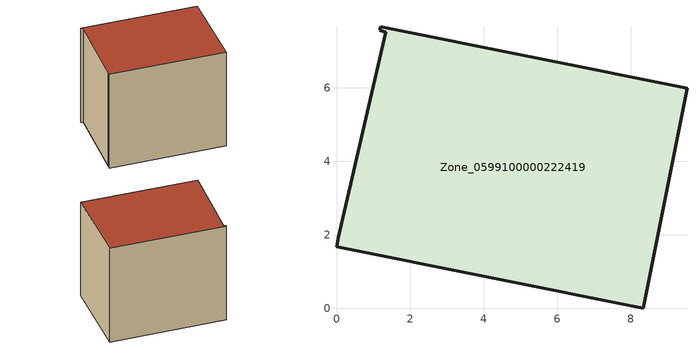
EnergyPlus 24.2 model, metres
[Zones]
Zone_0599100000222419
 floor ground (C_G): 0.05,1.92 1.34,7.51 1.18,7.56 1.2,7.66 9.53,5.98 8.34,0 0,1.67 z0
 wall outside (C_F): 8.34,0 9.53,5.98 1.2,7.66 1.18,7.56 1.34,7.51 0.05,1.92 0,1.67 8.34,0 z0:7.71
 roof outside (C_R): 1.34,7.51 0.05,1.92 0,1.67 8.34,0 9.53,5.98 1.2,7.66 1.18,7.56 z7.71
[BUILDING]
Pand.0599100000222419: North Axis=0; Terrain=City; Loads Convergence Tolerance Value=0.04; Temperature Convergence Tolerance Value=0.4; Solar Distribution=FullExterior; Maximum Number of Warmup Days=25; Minimum Number of Warmup Days=1
[Site:Location]
Rotterdam.The.Hague.AP_ZH_NLD Design_Conditions: Latitude=51.96; Longitude=4.45; Time Zone=1; Elevation=-4.5
[SITE:GROUNDTEMPERATURE:BUILDINGSURFACE]
18, 18, 18, 18, 18, 18, 18, 18, 18, 18, 18, 18
[MATERIAL] Thermal Absorptance=0.9; Solar Absorptance=0.7; Visible Absorptance=0.7
Name | Roughness | Thickness | Conductivity | Density | Specific Heat
G.TI.1965-1974 | MediumSmooth | 0.15 | 0.882353 | 540 | 1210
F.TI.1965-1974 | Rough | 0.3 | 0.697674 | 1920 | 840
R.TI.1965-1974 | MediumRough | 0.2 | 0.232558 | 1500 | 1000
[CONSTRUCTION]
C_G: G.TI.1965-1974
C_F: F.TI.1965-1974
C_R: R.TI.1965-1974
[ZONE]
Zone_0599100000222419: Type=1; Multiplier=1; Ceiling Height=Autocalculate; Volume=Autocalculate; Floor Area=autocalculate; Part of Total Floor Area=Yes
[ZONEINFILTRATION:DESIGNFLOWRATE]
Infil_Zone_0599100000222419: Zone or ZoneList or Space or SpaceList=Zone_0599100000222419; Schedule=AlwaysOn; Design Flow Rate Calculation Method=Flow/Area; Flow Rate per Floor Area=0.003; Constant Term Coefficient=1; Temperature Term Coefficient=0; Velocity Term Coefficient=0; Velocity Squared Term Coefficient=0
[HVACTEMPLATE:ZONE:IDEALLOADSAIRSYSTEM]
Zone_0599100000222419: Maximum Heating Supply Air Temperature=50; Minimum Cooling Supply Air Temperature=13; Maximum Heating Supply Air Humidity Ratio=0.0156; Minimum Cooling Supply Air Humidity Ratio=0.0077; Heating Limit=NoLimit; Cooling Limit=NoLimit; Dehumidification Control Type=ConstantSensibleHeatRatio; Cooling Sensible Heat Ratio=0.7; Dehumidification Setpoint=60; Humidification Control Type=None; Humidification Setpoint=30; Outdoor Air Method=None; Outdoor Air Flow Rate per Person=0.00944; Outdoor Air Flow Rate per Zone Floor Area=0; Outdoor Air Flow Rate per Zone=0; Demand Controlled Ventilation Type=None; Outdoor Air Economizer Type=NoEconomizer; Heat Recovery Type=None; Sensible Heat Recovery Effectiveness=0.7; Latent Heat Recovery Effectiveness=0.65
[ZONECONTROL:THERMOSTAT]
ThermostatControl_Zone_0599100000222419: Zone or ZoneList=Zone_0599100000222419; Control Type Schedule=DualSetpointControlType; Control 1=Thermostat_Zone_0599100000222419; Temperature Difference Between Cutout And Setpoint=0
[THERMOSTATSETPOINT:DUALSETPOINT]
Thermostat_Zone_0599100000222419: Heating Setpoint Temperature Schedule=HeatingSetpoint_Zone_0599100000222419; Cooling Setpoint Temperature Schedule=CoolingSetpoint_Zone_0599100000222419
[SCHEDULE:COMPACT]
HeatingSetpoint_Zone_0599100000222419: Through: 12/31, For: AllDays, Until: 24:00, 21
CoolingSetpoint_Zone_0599100000222419: Through: 12/31, For: AllDays, Until: 24:00, 24
DualSetpointControlType: Through: 12/31, For: AllDays, Until: 24:00, 4
AlwaysOn: Through: 12/31, For: AllDays, Until: 24:00, 1
